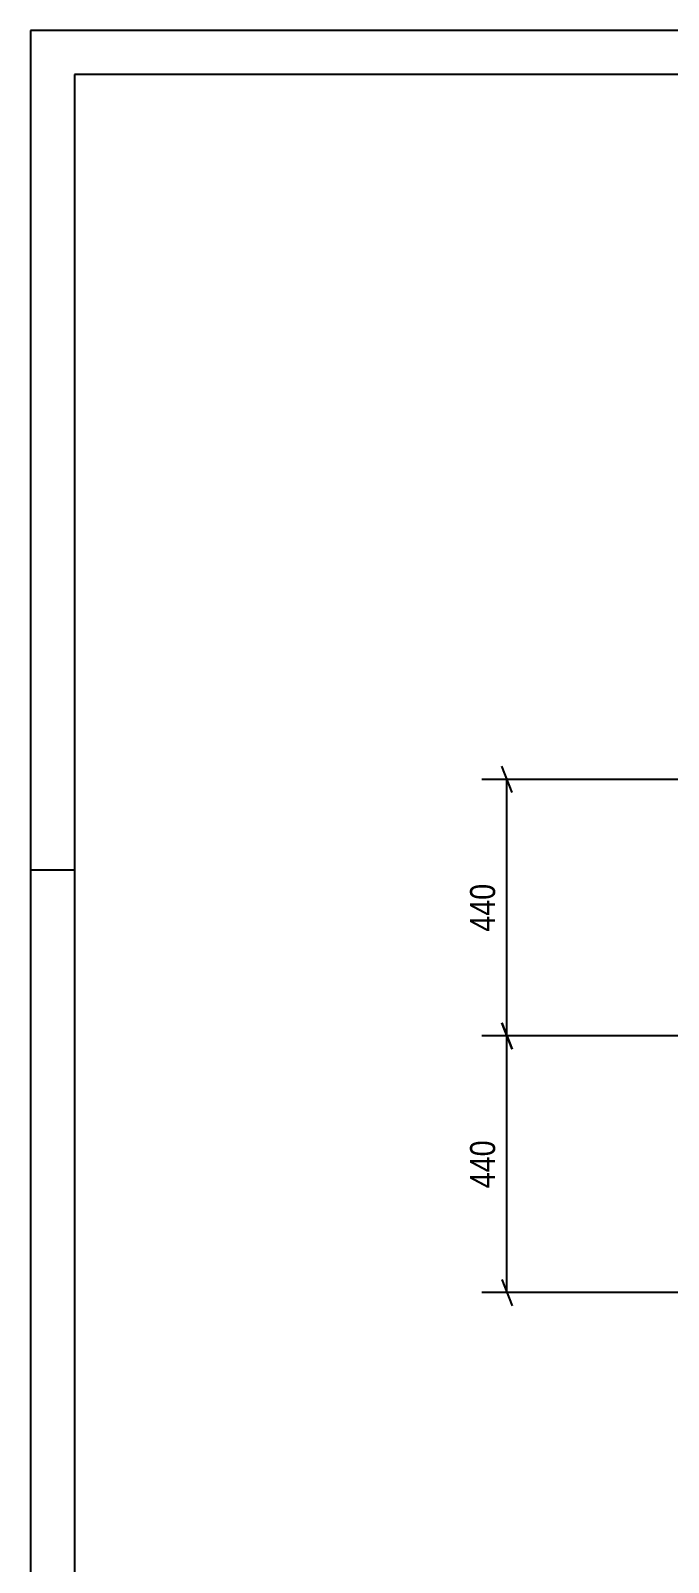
# Model space of a CAD drawing. Header units: millimetres. Extents: x 0 to 1189, y 0 to 841.
# Drawn here: x 0 to 72.8, y 665.9 to 841 of the extents above; entities that cross this region are included whole.
import ezdxf

# ---------------------------------------------------------------- set-up
doc = ezdxf.new("R2010")
doc.units = ezdxf.units.MM
doc.styles.add('Arial Narrow', font='ARIALN.TTF', dxfattribs={"height": 0.2})

# ---------------------------------------------------------------- blocks, each defined once
blk = doc.blocks.new('Unknown-348435410-1129')
at = {"color": 5, "linetype": 'Continuous'}
for p, q in [((1189, 841), (0, 841)), ((0, 841), (0, 0)), ((1184, 836), (5, 836)), ((5, 836), (5, 5)), ((5, 745), (0, 745))]:
    blk.add_line(p, q, dxfattribs=at)
blk = doc.blocks.new('StraightDimension-348435410-24186 - 4136')
at = {"color": 7, "linetype": 'Continuous'}
for p, q in [((55.01, 753.89), (53.81, 756.89)), ((87.41, 755.39), (51.56, 755.39)), ((54.41, 726.06), (54.41, 755.39)), ((53.81, 727.56), (55.01, 724.56)), ((95.08, 726.06), (51.56, 726.06))]:
    blk.add_line(p, q, dxfattribs=at)
at = {"color": 0}
blk.add_wipeout([(53.66, 744.07), (49.46, 744.07), (49.46, 737.38), (53.66, 737.38)], dxfattribs=at)
at = {"color": 3, "style": 'Arial Narrow'}
blk.add_text('440', height=2.863, rotation=90.0002, dxfattribs=at).set_placement((53.06, 737.98))
blk = doc.blocks.new('StraightDimension-348435410-24187 - 4136')
at = {"color": 7, "linetype": 'Continuous'}
for p, q in [((55.01, 724.56), (53.81, 727.56)), ((95.08, 726.06), (51.56, 726.06)), ((54.41, 696.72), (54.41, 726.06)), ((53.81, 698.22), (55.01, 695.22)), ((87.41, 696.72), (51.56, 696.72))]:
    blk.add_line(p, q, dxfattribs=at)
at = {"color": 0}
blk.add_wipeout([(53.66, 714.73), (49.46, 714.73), (49.46, 708.05), (53.66, 708.05)], dxfattribs=at)
at = {"color": 3, "style": 'Arial Narrow'}
blk.add_text('440', height=2.863, rotation=90.0002, dxfattribs=at).set_placement((53.06, 708.65))

msp = doc.modelspace()

# ---------------------------------------------------------------- block references
msp.add_blockref('Unknown-348435410-1129', (0, 0))

# ---------------------------------------------------------------- next in the draw order: block references
msp.add_blockref('StraightDimension-348435410-24186 - 4136', (0, 0))

# ---------------------------------------------------------------- next in the draw order: block references
msp.add_blockref('StraightDimension-348435410-24187 - 4136', (0, 0))

doc.saveas('drawing.dxf')
